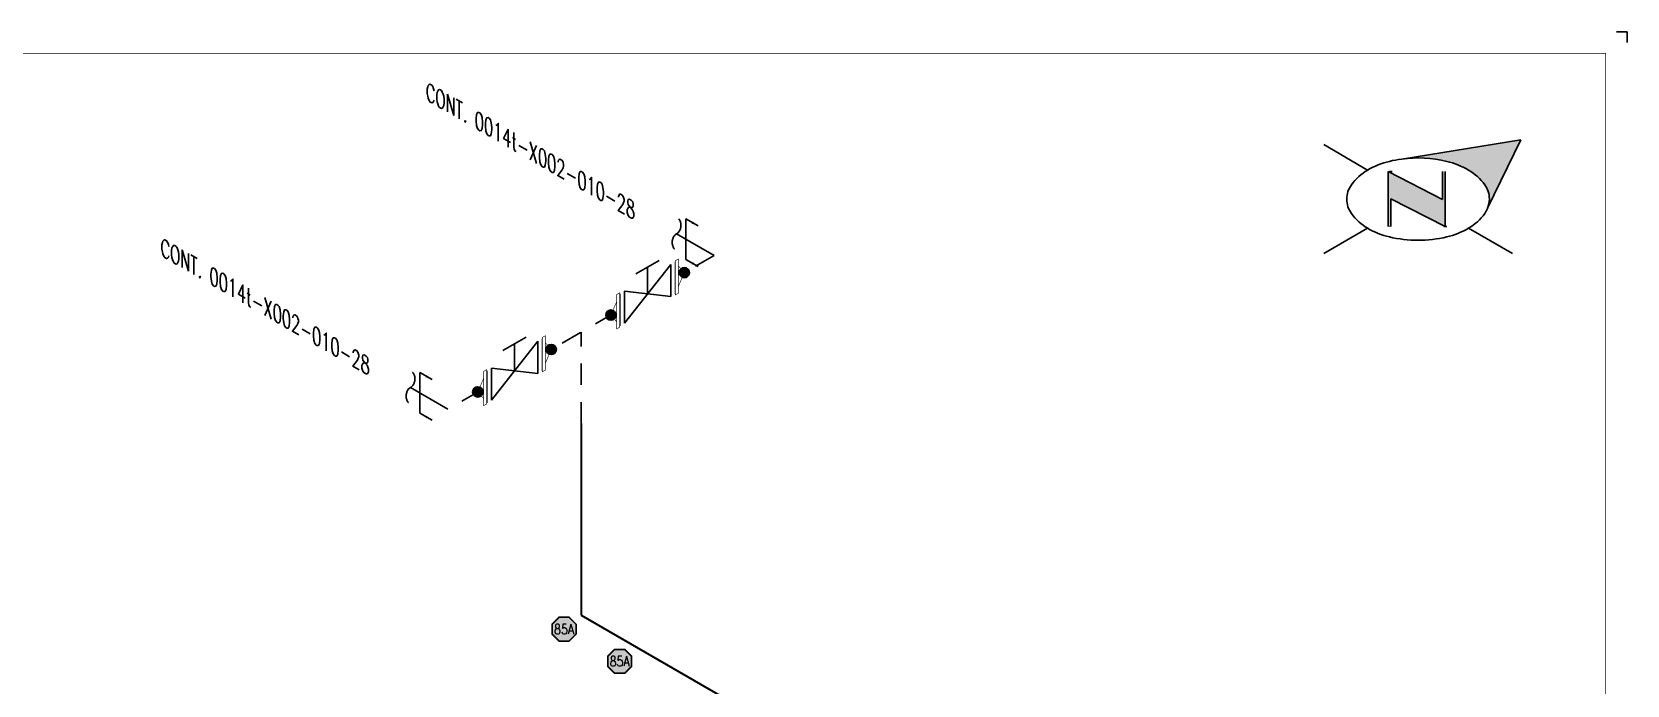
# Model space of a CAD drawing. Header units: inches. Extents: x 0.1 to 17.4, y 0.1 to 11.4.
# Drawn here: x 8.06 to 17.38, y 7.56 to 11.37 of the extents above; entities that cross this region are included whole.
import ezdxf
from ezdxf.enums import TextEntityAlignment as Align

# ---------------------------------------------------------------- set-up
doc = ezdxf.new("R2010")
doc.units = ezdxf.units.IN
doc.header["$MEASUREMENT"] = 0
doc.linetypes.add('HIDDEN2', pattern=[0.1875, 0.125, -0.0625])
for name, color, linetype in [('BORDER', 3, 'Continuous'), ('Continuation', 7, 'Continuous'), ('DL', 20, 'Continuous'), ('PART_PCML', 7, 'Continuous'), ('PIPE-ANNO', 150, 'HIDDEN2'), ('UNAS.PIPE', 251, 'Continuous')]:
    doc.layers.add(name, color=color, linetype=linetype)
doc.layers.add('PIPE', color=7, linetype='Continuous', lineweight=30)
doc.styles.add('PART_Standard', font='romans', dxfattribs={"width": 0.8, "height": 0.09})
doc.styles.add('Richmond', font='arial.ttf')
doc.styles.add('SIMPLEX', font='ROMANS')
doc.dimstyles.new('Richmond', dxfattribs={"dimtxt": 0.18, "dimasz": 0.18, "dimexe": 0.18, "dimexo": 0.0625, "dimgap": 0.09, "dimtad": 0, "dimtih": 1, "dimtoh": 1, "dimdec": 4, "dimzin": 0, "dimdsep": 46, "dimtxsty": 'Richmond', "dimcen": 0.09, "dimadec": 0, "dimazin": 0, "dimtfac": 1, "dimtdec": 4, "dimtofl": 0, "dimtmove": 0, "dimatfit": 3, "dimfxl": 1, "dimtolj": 1, "dimtzin": 0, "dimarcsym": 0})

# ---------------------------------------------------------------- blocks, each defined once
blk = doc.blocks.new('north2')
at = {"layer": 'BORDER'}
for points in [[(-0.706, -0.7673, -0.156851), (-0.679, -0.8512, -0.095667), (-0.6893, -0.9048), (-0.4945, -0.5044), (-1.1905, -0.6173, -0.092194), (-0.9281, -0.6306, -0.072341), (-0.8009, -0.6813, -0.106617)], [(-0.9381, -1.0109), (-0.9364, -1.0092), (-0.9364, -0.6907), (-0.9524, -0.6907), (-0.9524, -0.8533), (-1.2701, -0.6907), (-1.2701, -0.7067), (-1.2701, -1.0118), (-1.254, -1.0118), (-1.254, -0.8492)]]:
    blk.add_hatch(color=7, dxfattribs=at).paths.add_polyline_path(points)
at = {"layer": 'BORDER', "color": 7}
for p, q in [((-1.3895, -0.6813), (-1.6462, -0.5331)), ((-0.4945, -0.5044), (-1.1905, -0.6173)), ((-0.4945, -0.5044), (-0.6893, -0.9048)), ((-1.2701, -0.6907), (-1.2701, -1.0118)), ((-0.9524, -0.8533), (-1.2701, -0.6907)), ((-1.2701, -0.7067), (-1.2701, -0.6907)), ((-1.262, -0.6907), (-1.246, -0.6907)), ((-0.9524, -0.6907), (-0.9524, -0.8533)), ((-0.9364, -0.6907), (-0.9364, -1.0118)), ((-0.9364, -1.0118), (-1.254, -0.8492)), ((-1.254, -0.8492), (-1.254, -1.0118)), ((-1.3895, -1.0211), (-1.6462, -1.1694)), ((-1.2603, -1.0109), (-1.262, -1.0092)), ((-0.9283, -1.0118), (-0.9444, -1.0118)), ((-0.8009, -1.0211), (-0.5441, -1.1694))]:
    blk.add_line(p, q, dxfattribs=at)
for centre, radius, start, end in [((-1.1517, -1.0932), 0.4756, 103.44948, 120), ((-1.0952, -1.3294), 0.7185, 97.62035, 103.44948), ((-1.0952, -1.3294), 0.7185, 76.55052, 97.62035), ((-1.0387, -1.0932), 0.4756, 60, 76.55052), ((-1.2376, -0.9443), 0.3037, 120, 144.34287), ((-0.9527, -0.9443), 0.3037, 35.65713, 60), ((-1.3674, -0.8512), 0.144, 144.34287, 180), ((-0.823, -0.8512), 0.144, 360, 35.65713), ((-1.3674, -0.8512), 0.144, 180, 215.65713), ((-0.823, -0.8512), 0.144, 324.34287, 337.55468), ((-0.823, -0.8512), 0.144, 337.57958, 360), ((-1.2376, -0.7582), 0.3037, 215.65713, 240), ((-1.1517, -0.6093), 0.4756, 240, 256.55052), ((-1.0387, -0.6093), 0.4756, 283.44948, 300), ((-0.9527, -0.7582), 0.3037, 300, 324.34287), ((-1.0952, -0.373), 0.7185, 256.55052, 270), ((-1.0952, -0.373), 0.7185, 270, 283.44948)]:
    blk.add_arc(centre, radius, start, end, dxfattribs=at)
blk = doc.blocks.new('A$C6804a2e5')
blk.add_blockref('north2', (0, 0))
blk = doc.blocks.new('A$C860dd1f6')
at = {"layer": 'PIPE'}
blk.add_blockref('A$C6804a2e5', (0, 0), dxfattribs=at)
blk = doc.blocks.new('Border')
at = {"layer": 'BORDER', "const_width": 0.005}
blk.add_lwpolyline([(0.25, 0.25), (17.25, 0.25), (17.25, 11.25), (0.25, 11.25)], close=True, dxfattribs=at)
blk = doc.blocks.new('AM9A04')
at = {"linetype": 'Continuous', "const_width": 0.01}
blk.add_lwpolyline([(0, -0.289), (0, 0.289), (-0.05, 0.318), (-0.05, -0.26)], close=True, dxfattribs=at)
at = {"const_width": 0.01}
blk.add_lwpolyline([(-0.05, -0.144), (-0.15, 0.087), (-0.05, 0.202)], dxfattribs=at)
blk = doc.blocks.new('1_BREAK-PIPE_PIPE_00')
at = {"color": 0, "linetype": 'ByBlock', "lineweight": -2}
for centre, major_axis in [((-0.03, 0.092), (0, -0.101)), ((0.03, -0.092), (0, 0.101))]:
    blk.add_ellipse(centre, major_axis=major_axis, ratio=0.711978, start_param=0.427466, end_param=3.141593, dxfattribs=at)
blk = doc.blocks.new('1_Tilde_00')
at = {"layer": 'PIPE-ANNO', "xscale": -0.5000000000000001, "yscale": 0.5, "zscale": 0.5}
blk.add_blockref('1_BREAK-PIPE_PIPE_00', (0, 0), dxfattribs=at)
blk = doc.blocks.new('1_Cont_330')
at = {"layer": 'Continuation', "style": 'PART_Standard', "oblique": 330, "width": 0.8}
blk.add_attdef('CONT.', (0, 0), '', height=0.09, rotation=330, dxfattribs=at)
blk = doc.blocks.new('PART_PCML')
blk.add_hatch(color=0).paths.add_polyline_path([(-0.0699, -0.029), (-0.029, -0.0699), (0.029, -0.0699), (0.0699, -0.029), (0.0699, 0.029), (0.029, 0.0699), (-0.029, 0.0699), (-0.0699, 0.029)])
at = {"color": 7, "const_width": 0.009}
blk.add_lwpolyline([(-0.0699, 0.029), (-0.029, 0.0699), (0.029, 0.0699), (0.0699, 0.029), (0.0699, -0.029), (0.029, -0.0699), (-0.029, -0.0699), (-0.0699, -0.029), (-0.0699, 0.029), (-0.029, 0.0699)], dxfattribs=at)
at = {"color": 18, "true_color": 0x000000}
blk.add_lwpolyline([(-0.029, 0.0699), (-0.0699, 0.029), (-0.0699, -0.029), (-0.029, -0.0699), (0.029, -0.0699), (0.0699, -0.029), (0.0699, 0.029), (0.029, 0.0699)], close=True, dxfattribs=at)
at = {"color": 7, "true_color": 0xffffff, "style": 'SIMPLEX', "width": 0.8, "flags": 1}
for tag, p in [('CIRCUIT', (-0.0939, 0.0889)), ('DM', (-0.0527, -0.1332)), ('TYPE', (-0.0749, -0.2043))]:
    blk.add_attdef(tag, p, '', height=0.0586, dxfattribs=at)
at = {"color": 7, "true_color": 0xffffff, "style": 'SIMPLEX', "width": 0.8}
blk.add_attdef('DMDISP', text='', height=0.0586, dxfattribs=at).set_placement((0, 0), align=Align.MIDDLE_CENTER)
blk = doc.blocks.new('*U51')
at = {"color": 20, "linetype": 'ByBlock', "ltscale": 0.7}
blk.add_line((0.0541, -0.1498), (0.0541, 0.0873), dxfattribs=at)
for points in [[(0.1257, 0.0459), (0.0541, 0.0873)], [(0.1257, -0.1911), (0.0541, -0.1498)]]:
    blk.add_leader(points, dimstyle='Richmond', override={"dimasz": 0.04, "dimgap": 0.09, "dimtad": 0}, dxfattribs=at)

msp = doc.modelspace()

# ---------------------------------------------------------------- linework, layer by layer
for p, q in [((17.3125, 11.375), (17.375, 11.375)), ((17.375, 11.375), (17.375, 11.3125))]:
    msp.add_line(p, q)
at = {"layer": 'PIPE'}
for p, q in [((11.2684, 9.0889), (11.2684, 7.9709)), ((11.2684, 7.9709), (14.4018, 6.1618))]:
    msp.add_line(p, q, dxfattribs=at)
at = {"layer": 'UNAS.PIPE', "linetype": 'HIDDEN2'}
for p, q in [((12.0451, 10.0699), (10.4917, 9.173)), ((11.2684, 9.0889), (11.2684, 9.6214))]:
    msp.add_line(p, q, dxfattribs=at)
at = {"layer": 'UNAS.PIPE'}
msp.add_line((10.4917, 9.173), (10.2729, 9.2994), dxfattribs=at)

# ---------------------------------------------------------------- block references
at = {"layer": 'BORDER'}
for name, p in [('Border', (0, 0)), ('A$C860dd1f6', (17.25, 11.25))]:
    msp.add_blockref(name, p, dxfattribs=at)
at = {"layer": 'Continuation'}
for p in [(10.3624, 10.9805), (8.8137, 10.0717)]:
    msp.add_blockref('1_Cont_330', p, dxfattribs=at).add_auto_attribs({'CONT.': 'CONT. 0014t-X002-010-28'})
at = {"layer": 'DL'}
msp.add_blockref('*U51', (10.2729, 9.2994), dxfattribs=at)
at = {"layer": 'PART_PCML', "color": 13}
for p in [(11.1693, 7.8881), (11.4939, 7.7007)]:
    msp.add_blockref('PART_PCML', p, dxfattribs=at).add_auto_attribs({'DMDISP': '85A'})
at = {"layer": 'UNAS.PIPE', "xscale": -1, "rotation": 174.4920261620492}
for p in [(11.8263, 10.1962), (10.2729, 9.2994)]:
    msp.add_blockref('1_Tilde_00', p, dxfattribs=at)

# ---------------------------------------------------------------- next in the draw order: wipeouts: each hides what was drawn before it
at = {"linetype": 'ByBlock', "lineweight": -2}
for points in [[(11.4944, 9.6582), (11.5215, 9.6738), (11.6568, 9.8457), (11.7921, 9.83), (11.8192, 9.8457), (11.8192, 10.0332), (11.7921, 10.0175), (11.6568, 9.8457), (11.5215, 9.8613), (11.4944, 9.8457)], [(10.7177, 9.2097), (10.7448, 9.2253), (10.8801, 9.3972), (11.0154, 9.3816), (11.0425, 9.3972), (11.0425, 9.5847), (11.0154, 9.5691), (10.8801, 9.3972), (10.7448, 9.4128), (10.7177, 9.3972)]]:
    msp.add_wipeout(points, dxfattribs=at).dxf.layer = 'UNAS.PIPE'

# ---------------------------------------------------------------- next in the draw order: linework, layer by layer
at = {"layer": 'UNAS.PIPE', "linetype": 'ByBlock', "lineweight": -2}
for p, q in [((11.7921, 10.0175), (11.5215, 9.6738)), ((11.7244, 10.041), (11.5891, 9.9628)), ((11.6568, 9.8457), (11.6568, 10.0019)), ((11.7921, 10.0175), (11.7921, 9.83)), ((11.8192, 10.0332), (11.8192, 9.8457)), ((11.4944, 9.8457), (11.4944, 9.6582)), ((11.5215, 9.8613), (11.5215, 9.6738)), ((11.7921, 9.83), (11.5215, 9.8613)), ((10.9477, 9.5925), (10.8124, 9.5144)), ((11.0154, 9.5691), (10.7448, 9.2253)), ((10.8801, 9.3972), (10.8801, 9.5535)), ((11.0154, 9.5691), (11.0154, 9.3816)), ((11.0425, 9.5847), (11.0425, 9.3972)), ((10.7448, 9.4128), (10.7448, 9.2253)), ((11.0154, 9.3816), (10.7448, 9.4128)), ((10.7177, 9.3972), (10.7177, 9.2097))]:
    msp.add_line(p, q, dxfattribs=at)

# ---------------------------------------------------------------- next in the draw order: wipeouts: each hides what was drawn before it
for points in [[(11.8712, 9.9694), (11.8365, 10.0094), (11.8365, 10.0495), (11.8192, 10.0395), (11.8192, 9.8393), (11.8365, 9.8493), (11.8365, 9.8894)], [(11.4424, 9.7219), (11.4771, 9.6819), (11.4771, 9.6418), (11.4944, 9.6518), (11.4944, 9.852), (11.4771, 9.842), (11.4771, 9.8019)], [(11.0945, 9.521), (11.0598, 9.561), (11.0598, 9.601), (11.0425, 9.591), (11.0425, 9.3909), (11.0598, 9.4009), (11.0598, 9.4409)], [(10.6657, 9.2734), (10.7004, 9.2334), (10.7004, 9.1934), (10.7177, 9.2034), (10.7177, 9.4035), (10.7004, 9.3935), (10.7004, 9.3535)]]:
    msp.add_wipeout(points).dxf.layer = 'UNAS.PIPE'

# ---------------------------------------------------------------- next in the draw order: hatches: boundary and pattern name
at = {"layer": 'UNAS.PIPE'}
h = msp.add_hatch(color=256, dxfattribs=at)
h.dxf.hatch_style = 1
edge = h.paths.add_edge_path()
edge.add_ellipse((11.8712, 9.9694), major_axis=(-0.0212, 0.0212), ratio=1, start_angle=0, end_angle=360, ccw=False)
h = msp.add_hatch(color=256, dxfattribs=at)
h.dxf.hatch_style = 1
edge = h.paths.add_edge_path()
edge.add_ellipse((11.4424, 9.7219), major_axis=(-0.0212, 0.0212), ratio=1, start_angle=0, end_angle=360, ccw=False)
h = msp.add_hatch(color=256, dxfattribs=at)
h.dxf.hatch_style = 1
edge = h.paths.add_edge_path()
edge.add_ellipse((11.0945, 9.521), major_axis=(-0.0212, 0.0212), ratio=1, start_angle=0, end_angle=360, ccw=False)
h = msp.add_hatch(color=256, dxfattribs=at)
h.dxf.hatch_style = 1
edge = h.paths.add_edge_path()
edge.add_ellipse((10.6657, 9.2734), major_axis=(-0.0212, 0.0212), ratio=1, start_angle=0, end_angle=360, ccw=False)

# ---------------------------------------------------------------- next in the draw order: linework, layer by layer
msp.add_line((12.0451, 10.0699), (11.8263, 10.1962), dxfattribs=at)
at = {"layer": 'UNAS.PIPE', "extrusion": (0, 0, -1)}
for centre, start_param, end_param in [((11.8712, 9.9694), 2.356194490192313, 8.639379797371898), ((11.4424, 9.7219), 5.497787, 11.780972), ((11.0945, 9.521), 2.356194490192313, 8.639379797371898), ((10.6657, 9.2734), 5.497787, 11.780972)]:
    msp.add_ellipse(centre, major_axis=(-0.0212, 0.0212), ratio=1, start_param=start_param, end_param=end_param, dxfattribs=at)

# ---------------------------------------------------------------- next in the draw order: block references
at = {"layer": 'DL'}
msp.add_blockref('*U51', (11.8263, 10.1962), dxfattribs=at)
at = {"layer": 'UNAS.PIPE', "xscale": -0.3466300616258731, "yscale": 0.3466300616258731, "zscale": 0.3466300616258731}
for p in [(11.8192, 9.9394), (11.0425, 9.491)]:
    msp.add_blockref('AM9A04', p, dxfattribs=at)
at = {"layer": 'UNAS.PIPE', "xscale": -0.3466300616258731, "yscale": 0.3466300616258731, "zscale": 0.3466300616258731, "rotation": 180}
for p in [(11.4944, 9.7519), (10.7177, 9.3035)]:
    msp.add_blockref('AM9A04', p, dxfattribs=at)

doc.saveas('drawing.dxf')
